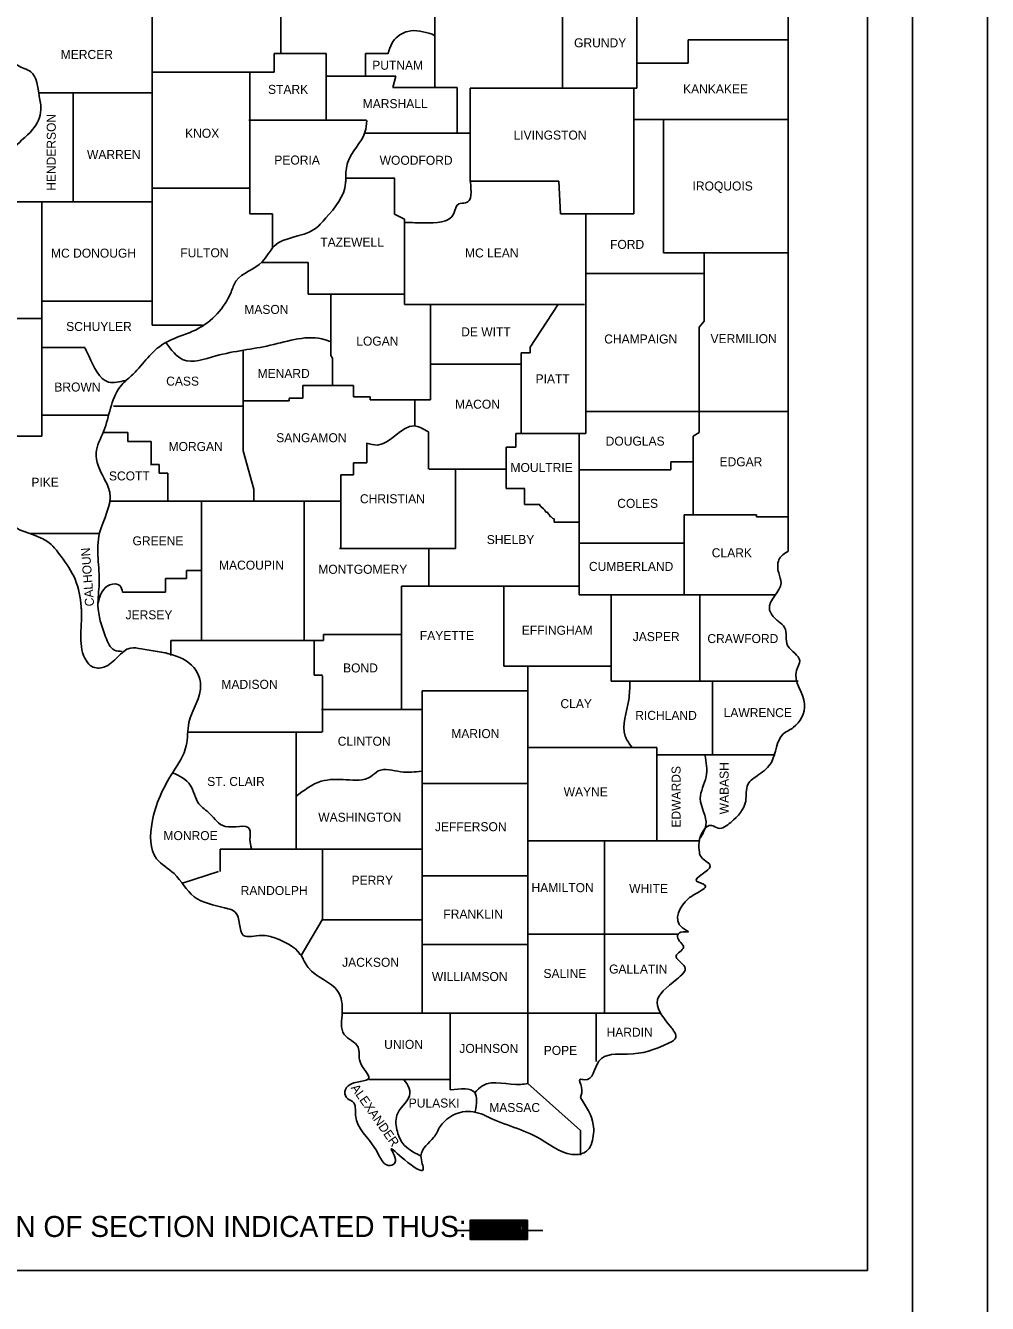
# Model space of a CAD drawing. Extents: x 1591937 to 1595337, y 1595703 to 1597396.
# Drawn here: x 1593317 to 1593637.3, y 1596148.9 to 1596574.6 of the extents above; entities that cross this region are included whole.
import ezdxf

# ---------------------------------------------------------------- set-up
doc = ezdxf.new("R2010")
doc.units = 0
doc.layers.add('Sheets_General Details', color=7, linetype='Continuous')
doc.layers.add('Sheets_Printer Plotting Border', color=7, linetype='Continuous')

msp = doc.modelspace()

# ---------------------------------------------------------------- linework, layer by layer
at = {"layer": 'Sheets_General Details'}
for p, q in [((1593637.34, 1596803.2), (1593637.34, 1595703.2)), ((1593612.34, 1596778.2), (1593612.34, 1595728.2)), ((1593597.34, 1596686.15), (1593597.43, 1596159.85)), ((1593495.79, 1596638.49), (1593495.79, 1596553.72)), ((1593520.53, 1596638.19), (1593520.53, 1596553.72)), ((1593570.96, 1596616.52), (1593570.96, 1596399.52)), ((1593453.31, 1596600.75), (1593453.31, 1596553.98)), ((1593401.98, 1596597.91), (1593401.98, 1596565.32)), ((1593359.23, 1596584.99), (1593359.23, 1596474.83)), ((1593452.38, 1596571.77), (1593453.31, 1596571.18)), ((1593537.72, 1596569.84), (1593537.72, 1596562.09)), ((1593537.72, 1596569.84), (1593570.88, 1596569.84)), ((1593399.84, 1596565.32), (1593417.1, 1596565.32)), ((1593399.84, 1596559.09), (1593399.84, 1596565.32)), ((1593417.1, 1596565.32), (1593417.1, 1596543.08)), ((1593430.28, 1596565.28), (1593437.82, 1596565.28)), ((1593430.28, 1596565.28), (1593430.28, 1596557.77)), ((1593520.53, 1596562.09), (1593537.72, 1596562.09)), ((1593359.24, 1596559.09), (1593399.84, 1596559.09)), ((1593391.7, 1596559.09), (1593391.7, 1596511.92)), ((1593417.1, 1596557.78), (1593440.29, 1596557.78)), ((1593440.29, 1596557.78), (1593439.31, 1596553.98)), ((1593321.21, 1596552.14), (1593359.23, 1596552.14)), ((1593332.85, 1596552.14), (1593332.85, 1596515.89)), ((1593439.31, 1596553.98), (1593460.75, 1596553.98)), ((1593460.75, 1596553.98), (1593460.75, 1596538.81)), ((1593465.07, 1596553.72), (1593520.53, 1596553.72)), ((1593465.07, 1596526.7), (1593465.07, 1596553.72)), ((1593519.64, 1596553.72), (1593519.64, 1596553.51)), ((1593519.64, 1596553.51), (1593519.64, 1596511.86)), ((1593391.38, 1596543.08), (1593430.51, 1596543.08)), ((1593519.64, 1596543.34), (1593570.88, 1596543.34)), ((1593529.48, 1596543.28), (1593529.48, 1596498.94)), ((1593429.72, 1596538.81), (1593465.07, 1596538.81)), ((1593465.07, 1596522.76), (1593465.07, 1596526.7)), ((1593423.64, 1596523.75), (1593440.01, 1596523.75)), ((1593439.85, 1596523.75), (1593439.85, 1596511.77)), ((1593494.59, 1596522.76), (1593465.07, 1596522.76)), ((1593494.59, 1596522.76), (1593495.16, 1596511.86)), ((1593359.17, 1596520.39), (1593391.7, 1596520.39)), ((1593305.71, 1596515.9), (1593359.23, 1596515.9)), ((1593322.41, 1596515.9), (1593322.41, 1596437.77)), ((1593391.7, 1596511.92), (1593399.29, 1596511.92)), ((1593399.29, 1596511.92), (1593399.29, 1596500.77)), ((1593439.85, 1596511.77), (1593443.2, 1596510.1)), ((1593443.2, 1596510.1), (1593443.2, 1596481.67)), ((1593443.64, 1596508.99), (1593443.29, 1596509.11)), ((1593518.99, 1596511.86), (1593495.16, 1596511.86)), ((1593503.65, 1596511.86), (1593503.65, 1596438.71)), ((1593519.64, 1596511.86), (1593518.99, 1596511.86)), ((1593529.48, 1596498.94), (1593570.88, 1596498.94)), ((1593543, 1596498.94), (1593543, 1596476.1)), ((1593395.56, 1596495.71), (1593411.12, 1596495.71)), ((1593411.12, 1596495.71), (1593411.12, 1596485.11)), ((1593503.66, 1596492.01), (1593543, 1596492.01)), ((1593411.12, 1596485.11), (1593443.03, 1596485.11)), ((1593418.69, 1596485.11), (1593418.69, 1596464.67)), ((1593322.36, 1596482.74), (1593359.13, 1596482.74)), ((1593443.2, 1596481.67), (1593503.15, 1596481.67)), ((1593451.89, 1596481.67), (1593451.89, 1596449.95)), ((1593485.07, 1596467.51), (1593494.31, 1596481.53)), ((1593279.33, 1596477.01), (1593322.24, 1596477.01)), ((1593359.23, 1596474.83), (1593376, 1596474.83)), ((1593543, 1596476.1), (1593541.3, 1596474.08)), ((1593541.3, 1596474.08), (1593541.3, 1596439.01)), ((1593322.36, 1596467.38), (1593336.84, 1596467.38)), ((1593389.47, 1596466.32), (1593389.47, 1596432.96)), ((1593485.07, 1596465.61), (1593485.07, 1596467.51)), ((1593418.69, 1596464.67), (1593419.29, 1596463.78)), ((1593419.29, 1596463.78), (1593419.29, 1596454.72)), ((1593451.62, 1596461.81), (1593481.89, 1596461.81)), ((1593482.11, 1596465.61), (1593485.07, 1596465.61)), ((1593482.11, 1596465.61), (1593482.11, 1596438.7)), ((1593409.41, 1596454.72), (1593426.23, 1596454.72)), ((1593409.41, 1596450.51), (1593409.41, 1596454.72)), ((1593426.23, 1596450.96), (1593426.23, 1596454.72)), ((1593389.27, 1596449.55), (1593404.76, 1596449.55)), ((1593404.76, 1596450.51), (1593409.41, 1596450.51)), ((1593404.76, 1596449.55), (1593404.76, 1596450.51)), ((1593426.23, 1596450.96), (1593431.59, 1596450.96)), ((1593431.77, 1596449.95), (1593431.77, 1596450.97)), ((1593431.77, 1596449.95), (1593451.89, 1596449.95)), ((1593446.67, 1596449.95), (1593446.67, 1596441.04)), ((1593322.41, 1596444.83), (1593344.69, 1596444.83)), ((1593346.28, 1596447.82), (1593389.15, 1596447.82)), ((1593503.65, 1596446), (1593570.6, 1596446)), ((1593288.1, 1596437.77), (1593322.41, 1596437.77)), ((1593342.87, 1596439.05), (1593351.09, 1596439.05)), ((1593351.09, 1596439.05), (1593351.09, 1596436.02)), ((1593451.17, 1596439.21), (1593451.17, 1596426.84)), ((1593480.24, 1596438.71), (1593503.65, 1596438.71)), ((1593480.24, 1596438.71), (1593480.24, 1596434.15)), ((1593501.35, 1596438.71), (1593501.35, 1596384.94)), ((1593541.3, 1596439.01), (1593539.31, 1596437.84)), ((1593539.31, 1596437.84), (1593539.31, 1596411.61)), ((1593351.09, 1596436.02), (1593358.8, 1596436.02)), ((1593358.8, 1596436.02), (1593358.8, 1596428.32)), ((1593389.47, 1596432.96), (1593393.03, 1596420.15)), ((1593430.62, 1596435.51), (1593430.62, 1596428.87)), ((1593477.06, 1596434.15), (1593480.24, 1596434.15)), ((1593477.06, 1596434.15), (1593477.06, 1596420.41)), ((1593358.68, 1596428.32), (1593361.49, 1596428.32)), ((1593361.49, 1596428.32), (1593361.49, 1596425.52)), ((1593426.23, 1596428.87), (1593430.62, 1596428.87)), ((1593426.23, 1596428.87), (1593426.23, 1596424.92)), ((1593531.9, 1596426.64), (1593531.9, 1596429.28)), ((1593531.9, 1596429.28), (1593538.97, 1596429.28)), ((1593361.49, 1596425.52), (1593364.4, 1596425.52)), ((1593364.4, 1596425.52), (1593364.4, 1596416.03)), ((1593422.05, 1596424.92), (1593426.23, 1596424.92)), ((1593422.05, 1596424.92), (1593422.05, 1596400.34)), ((1593451.4, 1596426.85), (1593477.02, 1596426.85)), ((1593460.19, 1596426.85), (1593460.19, 1596400.34)), ((1593501.46, 1596426.64), (1593531.9, 1596426.64)), ((1593393.03, 1596420.15), (1593393.03, 1596416.17)), ((1593477.06, 1596420.41), (1593483.26, 1596420.41)), ((1593483.15, 1596415.08), (1593483.15, 1596420.41)), ((1593344.95, 1596416.19), (1593421.77, 1596416.19)), ((1593375.61, 1596416.19), (1593375.61, 1596369.74)), ((1593409.84, 1596416.19), (1593409.84, 1596369.71)), ((1593483.15, 1596415.08), (1593488.27, 1596415.08)), ((1593488.27, 1596415.08), (1593488.33, 1596414.87)), ((1593488.33, 1596414.87), (1593488.61, 1596414.34)), ((1593488.61, 1596414.34), (1593489.46, 1596413.55)), ((1593489.46, 1596413.55), (1593489.93, 1596413.11)), ((1593489.93, 1596413.11), (1593490.32, 1596412.5)), ((1593490.32, 1596412.5), (1593490.79, 1596412.5)), ((1593490.79, 1596412.5), (1593491.18, 1596411.8)), ((1593491.18, 1596411.8), (1593491.64, 1596411.53)), ((1593491.64, 1596411.53), (1593491.64, 1596411.01)), ((1593491.64, 1596411.01), (1593492.03, 1596410.92)), ((1593492.03, 1596410.92), (1593492.23, 1596410.66)), ((1593492.23, 1596410.66), (1593492.6, 1596410.4)), ((1593536.4, 1596411.64), (1593560.49, 1596411.64)), ((1593536.4, 1596411.64), (1593536.4, 1596384.94)), ((1593560.49, 1596411.64), (1593560.48, 1596410.98)), ((1593560.48, 1596410.98), (1593570.93, 1596410.98)), ((1593492.6, 1596410.4), (1593493.08, 1596410.22)), ((1593493.08, 1596410.22), (1593493.1, 1596410.13)), ((1593493.1, 1596409.11), (1593493.1, 1596410.13)), ((1593493.1, 1596409.11), (1593501.23, 1596409.11)), ((1593318.8, 1596405.38), (1593341.69, 1596405.38)), ((1593501.62, 1596402.17), (1593536.44, 1596402.17)), ((1593421.6, 1596400.34), (1593460.19, 1596400.34)), ((1593451.28, 1596400.34), (1593451.28, 1596387.82)), ((1593363.59, 1596390.41), (1593370.63, 1596390.41)), ((1593363.59, 1596385.88), (1593363.59, 1596390.41)), ((1593370.63, 1596390.41), (1593370.63, 1596393)), ((1593370.67, 1596393), (1593375.71, 1596393)), ((1593349.28, 1596385.88), (1593363.59, 1596385.88)), ((1593442.22, 1596387.83), (1593501.35, 1596387.83)), ((1593442.22, 1596387.83), (1593442.22, 1596346.73)), ((1593476.34, 1596387.83), (1593476.34, 1596361.23)), ((1593501.35, 1596384.94), (1593566.69, 1596384.94)), ((1593512.06, 1596384.94), (1593512.06, 1596356.16)), ((1593541.52, 1596384.94), (1593541.52, 1596356.16)), ((1593365.38, 1596369.74), (1593416.23, 1596369.74)), ((1593365.38, 1596369.74), (1593365.38, 1596364.72)), ((1593413.14, 1596369.74), (1593413.14, 1596358.16)), ((1593416.28, 1596371.67), (1593442.16, 1596371.67)), ((1593416.28, 1596371.67), (1593416.28, 1596369.74)), ((1593476.34, 1596361.23), (1593512.07, 1596361.23)), ((1593484.25, 1596222.14), (1593484.25, 1596361.23)), ((1593413.14, 1596358.16), (1593415.95, 1596358.16)), ((1593415.94, 1596357.93), (1593415.94, 1596339.14)), ((1593512.06, 1596356.16), (1593574.33, 1596356.16)), ((1593545.81, 1596356.16), (1593545.81, 1596331.64)), ((1593449.14, 1596245.74), (1593449.14, 1596352.97)), ((1593449.14, 1596352.97), (1593484.25, 1596352.97)), ((1593415.61, 1596346.73), (1593449.15, 1596346.73)), ((1593371.06, 1596339.16), (1593415.67, 1596339.16)), ((1593407.15, 1596339.16), (1593407.15, 1596300.17)), ((1593484.25, 1596334.07), (1593527.23, 1596334.07)), ((1593518.55, 1596334.67), (1593519.18, 1596333.93)), ((1593527.23, 1596334.07), (1593527.23, 1596302.96)), ((1593527.23, 1596331.64), (1593566.62, 1596331.64)), ((1593449.14, 1596322.05), (1593484.27, 1596322.05)), ((1593381.87, 1596300.17), (1593449.14, 1596300.17)), ((1593381.87, 1596300.17), (1593381.87, 1596292.75)), ((1593415.94, 1596300.17), (1593415.94, 1596276.71)), ((1593484.25, 1596303), (1593541.27, 1596303)), ((1593509.81, 1596303), (1593509.81, 1596245.57)), ((1593369.24, 1596288.87), (1593381.32, 1596292.77)), ((1593449.14, 1596291.3), (1593484.25, 1596291.3)), ((1593408.76, 1596264.77), (1593415.78, 1596276.71)), ((1593415.78, 1596276.71), (1593449.15, 1596276.71)), ((1593484.25, 1596271.89), (1593534.38, 1596271.89)), ((1593449.14, 1596268.45), (1593484.25, 1596268.45)), ((1593422.51, 1596245.57), (1593528.63, 1596245.57)), ((1593458.43, 1596220.01), (1593458.43, 1596245.45)), ((1593507, 1596245.57), (1593507, 1596229.51)), ((1593431.33, 1596223.51), (1593458.43, 1596223.51)), ((1593444.03, 1596222.08), (1593443.11, 1596223.2)), ((1593484.25, 1596222.14), (1593501.78, 1596206.48)), ((1593501.78, 1596206.48), (1593501.78, 1596198.2)), ((1593448.31, 1596198.12), (1593448.78, 1596198)), ((1593459.78, 1596173.18), (1593489.3, 1596173.18)), ((1593267.34, 1596159.85), (1593597.43, 1596159.85))]:
    msp.add_line(p, q, dxfattribs=at)
for points in [[(1591937.34, 1596803.2), (1593637.34, 1596803.2), (1593637.34, 1595703.2), (1591937.34, 1595703.2)], [(1593465.03, 1596170.18), (1593465.03, 1596176.59), (1593484.16, 1596176.59), (1593484.16, 1596170.18)]]:
    msp.add_lwpolyline(points, close=True, dxfattribs=at)
msp.add_lwpolyline([(1593465.31, 1596176.19), (1593483.76, 1596176.13), (1593483.85, 1596170.48), (1593465.4, 1596170.48), (1593465.4, 1596175.7), (1593483.41, 1596175.64), (1593483.5, 1596170.73), (1593465.85, 1596170.81), (1593465.73, 1596175.32), (1593483.14, 1596175.24), (1593483.14, 1596171.08), (1593466.17, 1596171.22), (1593466.11, 1596174.99), (1593482.82, 1596174.82), (1593482.82, 1596171.41), (1593466.62, 1596171.46), (1593466.38, 1596174.64), (1593482.55, 1596174.42), (1593482.43, 1596171.73), (1593467.05, 1596171.81), (1593466.64, 1596174.26), (1593481.9, 1596174.09), (1593482.07, 1596171.9), (1593467.4, 1596172.06), (1593467.08, 1596173.98), (1593481.46, 1596173.66), (1593481.66, 1596172.28), (1593467.61, 1596172.3), (1593467.68, 1596173.68), (1593481.11, 1596173.37), (1593481.23, 1596172.51), (1593468.02, 1596172.47), (1593468.14, 1596173.41), (1593480.84, 1596173), (1593480.88, 1596172.69), (1593468.46, 1596172.69), (1593468.5, 1596173), (1593480.43, 1596172.84)], dxfattribs=at)
for points in [[(1593348.78, 1596679.54), (1593349.11, 1596676.4), (1593362.41, 1596666.72), (1593364.29, 1596656.94), (1593370.39, 1596651.62), (1593380.66, 1596644.37), (1593381.38, 1596637.84), (1593381.71, 1596631.1), (1593379.39, 1596620.67), (1593375.49, 1596615.04), (1593369.67, 1596611.74), (1593367.14, 1596605.76), (1593365.06, 1596598.72), (1593358.52, 1596593.3), (1593353.73, 1596592.74), (1593352.58, 1596592.53), (1593334.44, 1596585.19), (1593316.58, 1596582), (1593312.29, 1596574.7), (1593311.57, 1596565.58), (1593314.33, 1596561.37), (1593318.78, 1596559.2), (1593321.58, 1596551.09), (1593322.13, 1596546.53), (1593319.33, 1596539.94), (1593312.68, 1596533), (1593306.36, 1596516.63), (1593287.89, 1596508.68), (1593289.32, 1596500.52), (1593285.69, 1596491.9), (1593284.65, 1596490.8), (1593280.31, 1596482.89), (1593278.99, 1596474.98), (1593278.88, 1596467.08), (1593282.17, 1596456.28), (1593282.4, 1596450.71), (1593287.62, 1596439.67), (1593289.6, 1596431.86), (1593298.66, 1596423.14), (1593307.79, 1596416.15), (1593312.46, 1596408.4), (1593324.16, 1596402.83), (1593328.88, 1596397.71), (1593333.51, 1596390.11), (1593335.54, 1596380.93), (1593335.65, 1596379.42), (1593337.3, 1596362.9), (1593339.11, 1596361.07), (1593343.13, 1596360.82), (1593351.98, 1596367.2), (1593355.6, 1596366.95), (1593373.8, 1596359.71), (1593375.33, 1596355.09), (1593371.44, 1596342.38), (1593370.55, 1596334.67), (1593366.04, 1596325.76), (1593359.17, 1596309.23), (1593360.66, 1596297.03), (1593366.49, 1596292.05), (1593373.13, 1596284.36), (1593383.3, 1596280.66), (1593384.4, 1596280.36), (1593386.76, 1596279.3), (1593389.62, 1596271.49), (1593395.61, 1596271.49), (1593400.28, 1596270.53), (1593408.52, 1596265.15), (1593411.16, 1596260.75), (1593421.05, 1596252.79), (1593422.48, 1596245.9), (1593423.14, 1596238.5), (1593427.76, 1596234.25), (1593428.42, 1596229.33), (1593431.39, 1596223.91), (1593424.46, 1596221.33), (1593423.36, 1596218.74), (1593424.78, 1596216.72), (1593425.95, 1596216.11), (1593426.94, 1596211.54), (1593433.64, 1596200.1), (1593438.59, 1596194.82), (1593440.02, 1596195.68), (1593438.81, 1596200.25), (1593443.31, 1596196.65), (1593449.41, 1596193.46), (1593448.7, 1596198.01), (1593452.99, 1596204.2), (1593455.08, 1596207.75), (1593462.49, 1596212.66), (1593469.58, 1596211.65), (1593470.96, 1596210.99), (1593488.43, 1596203.64), (1593500.64, 1596198.47), (1593504.2, 1596199.89), (1593505.58, 1596202.42), (1593506.07, 1596208.4), (1593501.83, 1596217.47)], [(1593452.38, 1596571.77), (1593444.36, 1596572.68), (1593439.46, 1596569.38), (1593438.04, 1596566.24), (1593437.76, 1596565.23)], [(1593423.63, 1596523.57), (1593424.34, 1596529.14), (1593430.06, 1596539.13), (1593430.72, 1596542.93)], [(1593423.63, 1596523.57), (1593423.59, 1596522.06), (1593417.05, 1596510.5), (1593413.03, 1596506.65), (1593399.84, 1596501.12), (1593395.83, 1596495.91), (1593387.09, 1596489.42), (1593385.44, 1596485.78), (1593374.17, 1596473.46), (1593369.35, 1596471.44), (1593362.31, 1596468.14), (1593352.19, 1596457.86), (1593349.05, 1596454.91), (1593343.4, 1596440.48), (1593342.96, 1596439.31), (1593340.49, 1596432.31), (1593343.18, 1596423.71), (1593345.05, 1596419.14), (1593341.69, 1596405.56), (1593341.53, 1596388.64), (1593341.14, 1596381.44), (1593343.68, 1596370.91), (1593346.59, 1596366.55), (1593349.23, 1596366.09)], [(1593443.64, 1596508.99), (1593449.8, 1596508.87), (1593459.63, 1596512.02), (1593461.28, 1596515.22), (1593463.53, 1596515.52), (1593465.13, 1596522.87)], [(1593363.78, 1596469.05), (1593369.56, 1596463.23), (1593380.39, 1596464.54), (1593398.52, 1596468.09), (1593416.77, 1596469.92), (1593418.42, 1596469.31)], [(1593350.37, 1596456.39), (1593344.65, 1596455.84), (1593338.16, 1596464.3), (1593336.84, 1596467.08)], [(1593451.17, 1596439.21), (1593446.4, 1596441.23), (1593434.24, 1596434.85), (1593430.62, 1596435.51)], [(1593501.83, 1596217.47), (1593502.17, 1596220.92), (1593501.68, 1596223.51), (1593503.21, 1596223.35), (1593507.94, 1596229.53), (1593517.5, 1596231.91), (1593531.3, 1596235.66), (1593533.6, 1596237.59), (1593532.83, 1596239.72), (1593531.79, 1596241.09), (1593527.35, 1596249.04), (1593533.88, 1596256.84), (1593536.57, 1596260.95), (1593533.66, 1596264.64), (1593536.13, 1596267.44), (1593534.1, 1596271.03), (1593535.26, 1596272.55), (1593537.78, 1596272.7), (1593535.75, 1596273.98), (1593537.62, 1596283.6), (1593540.14, 1596285.32), (1593543.39, 1596288.11), (1593540.48, 1596289.53), (1593545.03, 1596294.55), (1593541.63, 1596298.14), (1593541.4, 1596299.21), (1593541.3, 1596302.5), (1593545.48, 1596308.13), (1593547.67, 1596307.21), (1593551.85, 1596309.14), (1593556.85, 1596316.23), (1593557.57, 1596321.8), (1593561.25, 1596325.05), (1593565.38, 1596329.1), (1593569.33, 1596338.58), (1593572.69, 1596340.75), (1593576.42, 1596348.51), (1593573.79, 1596359.76), (1593574.83, 1596363), (1593570.81, 1596368.02), (1593569.77, 1596374.1), (1593567.79, 1596376.07), (1593566.69, 1596377.03), (1593564.71, 1596380.22), (1593568.61, 1596388.89), (1593567.84, 1596392.24), (1593567.9, 1596396.64), (1593570.96, 1596399.52)], [(1593341.08, 1596382.02), (1593345.1, 1596388.26), (1593348.45, 1596388.01), (1593349.28, 1596385.88)], [(1593518.55, 1596334.67), (1593516.73, 1596337.87), (1593517.89, 1596349.98), (1593518.27, 1596356)], [(1593543.26, 1596331.64), (1593543.65, 1596324.34), (1593541.73, 1596317.04), (1593543.6, 1596308.22), (1593541.83, 1596304.12)], [(1593366.01, 1596325.69), (1593371.87, 1596321.55), (1593374.78, 1596315.31), (1593378.4, 1596312.03), (1593383.47, 1596307.77), (1593391.6, 1596306.91), (1593391.76, 1596303.46), (1593392.25, 1596300.47)], [(1593407.02, 1596317.75), (1593415.49, 1596322.81), (1593423.84, 1596323.33), (1593431.92, 1596324.34), (1593434.5, 1596326.26), (1593441.98, 1596326.01), (1593448.96, 1596326.16)], [(1593466.62, 1596219.04), (1593469.2, 1596221.38), (1593481.95, 1596221.83), (1593484.25, 1596222.14)], [(1593444.03, 1596222.08), (1593445.02, 1596218.89), (1593440.95, 1596212.25), (1593440.68, 1596206.73), (1593442.71, 1596202.12), (1593448.31, 1596198.12)], [(1593458.43, 1596220.01), (1593466.62, 1596219.09), (1593466.78, 1596212.81)]]:
    msp.add_spline(points, degree=3, dxfattribs=at)
at = {"layer": 'Sheets_Printer Plotting Border'}
msp.add_lwpolyline([(1591937.34, 1595703.2), (1593637.34, 1595703.2), (1593637.34, 1596803.2), (1591937.34, 1596803.2)], close=True, dxfattribs=at)

# ---------------------------------------------------------------- texts
at = {"layer": 'Sheets_General Details'}
for s, height, p in [('GRUNDY', 3, (1593499.68, 1596567.36)), ('MERCER', 3, (1593328.73, 1596563.49)), ('PUTNAM', 3, (1593432.47, 1596559.89)), ('STARK', 3, (1593397.77, 1596551.84)), ('KANKAKEE', 3, (1593535.98, 1596552)), ('MARSHALL', 3, (1593429.3, 1596547.09)), ('KNOX', 3, (1593370.15, 1596537.23)), ('LIVINGSTON', 3, (1593479.53, 1596536.62)), ('WARREN', 3, (1593337.48, 1596530.14)), ('PEORIA', 3, (1593399.87, 1596528.3)), ('WOODFORD', 3, (1593434.94, 1596528.22)), ('IROQUOIS', 3, (1593539.14, 1596519.66)), ('MC DONOUGH', 3, (1593325.5, 1596497.29)), ('FULTON', 3, (1593368.56, 1596497.41)), ('TAZEWELL', 3, (1593415.18, 1596500.97)), ('MC LEAN', 3, (1593463.36, 1596497.35)), ('FORD', 3, (1593511.67, 1596500.2)), ('MASON', 3, (1593389.86, 1596478.53)), ('SCHUYLER', 3, (1593330.54, 1596472.85)), ('LOGAN', 3, (1593427.16, 1596467.98)), ('DE WITT', 3, (1593462.09, 1596471.07)), ('CHAMPAIGN', 3, (1593509.72, 1596468.68)), ('VERMILION', 3, (1593545.12, 1596468.79)), ('CASS', 3, (1593363.85, 1596454.64)), ('MENARD', 3, (1593394.28, 1596457.21)), ('PIATT', 3, (1593486.87, 1596455.41)), ('BROWN', 3, (1593326.61, 1596452.68)), ('MACON', 3, (1593460.06, 1596446.95)), ('SANGAMON', 3, (1593400.5, 1596435.79)), ('DOUGLAS', 3, (1593510.21, 1596434.66)), ('MORGAN', 3, (1593364.64, 1596432.87)), ('MOULTRIE', 3, (1593478.5, 1596425.86)), ('EDGAR', 3, (1593548.13, 1596427.78)), ('PIKE', 3, (1593318.97, 1596420.96)), ('SCOTT', 3, (1593344.79, 1596423.06)), ('CHRISTIAN', 3, (1593428.38, 1596415.45)), ('COLES', 3, (1593514.06, 1596413.92)), ('GREENE', 3, (1593352.64, 1596401.43)), ('SHELBY', 3, (1593470.61, 1596401.86)), ('CLARK', 3, (1593545.54, 1596397.45)), ('MACOUPIN', 3, (1593381.45, 1596393.34)), ('MONTGOMERY', 3, (1593414.5, 1596391.95)), ('CUMBERLAND', 3, (1593504.64, 1596392.91)), ('JERSEY', 3, (1593350.32, 1596376.78)), ('FAYETTE', 3, (1593448.32, 1596369.85)), ('EFFINGHAM', 3, (1593482.28, 1596371.63)), ('JASPER', 3, (1593519.23, 1596369.53)), ('CRAWFORD', 3, (1593544.08, 1596368.87)), ('BOND', 3, (1593422.76, 1596359.08)), ('MADISON', 3, (1593382.24, 1596353.62)), ('CLAY', 3, (1593495.15, 1596347.19)), ('LAWRENCE', 3, (1593549.49, 1596344.19)), ('RICHLAND', 3, (1593520.05, 1596343.28)), ('MARION', 3, (1593458.79, 1596337.21)), ('CLINTON', 3, (1593420.98, 1596334.66)), ('ST. CLAIR', 3, (1593377.51, 1596321.26)), ('WAYNE', 3, (1593496.22, 1596317.81)), ('WASHINGTON', 3, (1593414.49, 1596309.34)), ('JEFFERSON', 3, (1593453.35, 1596306.19)), ('MONROE', 3, (1593362.94, 1596303.22)), ('RANDOLPH', 3, (1593388.66, 1596284.93)), ('PERRY', 3, (1593425.58, 1596288.35)), ('HAMILTON', 3, (1593485.5, 1596285.88)), ('WHITE', 3, (1593518.03, 1596285.61)), ('FRANKLIN', 3, (1593456.16, 1596277.1)), ('JACKSON', 3, (1593422.44, 1596261.01)), ('GALLATIN', 3, (1593511.34, 1596258.76)), ('WILLIAMSON', 3, (1593452.34, 1596256.25)), ('SALINE', 3, (1593489.5, 1596257.29)), ('HARDIN', 3, (1593510.5, 1596237.71)), ('UNION', 3, (1593436.44, 1596233.66)), ('JOHNSON', 3, (1593461.48, 1596232.32)), ('POPE', 3, (1593489.58, 1596231.66)), ('PULASKI', 3, (1593444.62, 1596214.13)), ('MASSAC', 3, (1593471.43, 1596212.62)), ('LOCATION OF SECTION INDICATED THUS: -', 7, (1593272.53, 1596171))]:
    msp.add_text(s, height=height, dxfattribs=at).set_placement(p)
for s, rotation, p in [('HENDERSON', 90, (1593327.08, 1596519.55)), ('CALHOUN', 94.3365, (1593339.88, 1596381.2)), ('EDWARDS', 90, (1593535.15, 1596307.39)), ('WABASH', 90, (1593551.15, 1596311.81)), ('ALEXANDER', 305.1597, (1593425.21, 1596220.65))]:
    msp.add_text(s, height=3, rotation=rotation, dxfattribs=at).set_placement(p)

doc.saveas('drawing.dxf')
